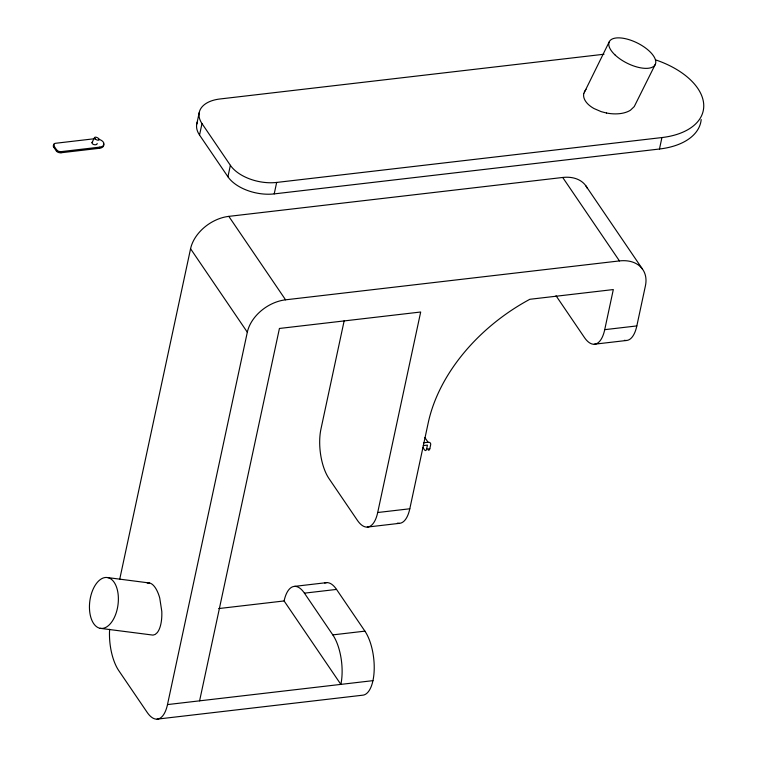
<?xml version="1.0" encoding="UTF-8"?>
<svg xmlns="http://www.w3.org/2000/svg" width="757" height="757" viewBox="0 0 757 757"><rect width="100%" height="100%" fill="white"/><g stroke="black" fill="none" stroke-linecap="round" stroke-linejoin="round"><path stroke-width="1.14" d="M103.454 143.906A7.125 4.059 12.1 0 1 99.555 148.268L61.033 152.763A3.567 2.025 12.1 0 1 56.406 151.05L53.567 146.877L53.813 145.732A3.567 2.025 12.1 0 1 55.602 143.272L94.123 138.777M56.406 151.05L56.652 149.905L53.813 145.732M61.033 152.763L61.279 151.618L99.801 147.123A7.125 4.059 12.1 0 0 103.955 143.584A7.125 4.059 12.1 0 0 98.628 139.184M99.555 148.268L99.801 147.123M196.754 124.12L199.205 112.661M701.19 119.568A71.272 40.575 12.1 0 1 659.47 149.015L274.214 193.896A35.636 20.288 12.1 0 1 227.923 176.769L199.545 135.049L201.996 123.59A35.636 20.288 12.1 0 1 219.918 98.987L604.001 54.239M119.663 579.502L190.565 248.75A35.636 25.161 -34.2 0 1 228.813 216.37L562.706 177.469A35.636 25.161 -34.2 0 1 587.441 188.55M227.923 176.769L230.374 165.319L201.996 123.59M274.214 193.896L276.665 182.437L661.93 137.556A71.272 40.575 12.1 0 0 703.669 103.87A71.272 40.575 12.1 0 0 655.647 59.888M109.633 629.266A35.636 14.998 83.4 0 0 118.783 670.645L147.161 712.365A35.636 14.998 83.4 0 0 167.486 704.587L247.321 332.2A35.636 25.161 -34.2 0 1 285.569 299.819L619.453 260.919A35.636 25.161 -34.2 0 1 645.418 285.824L636.826 325.926A35.636 14.998 83.4 0 1 624.411 340.3M199.593 700.85L279.428 328.462L420.684 312.007L377.696 512.517A35.636 14.998 83.4 0 1 357.37 520.305L328.992 478.575A35.636 14.998 83.4 0 1 320.949 429.068L344.17 320.75M397.397 523.153A35.636 14.998 83.4 0 0 409.802 508.78L428.225 422.841A161.534 114.08 -34.2 0 1 529.843 299.289L613.312 289.562L604.72 329.664A35.636 14.998 83.4 0 1 584.385 337.452L556.017 295.722M422.86 447.406L424.563 449.904A3.567 1.505 83.4 0 0 426.588 449.128L427.45 445.116L423.277 445.608M428.159 449.97A3.567 1.505 83.4 0 0 429.806 448.75L430.667 444.747A3.567 2.517 -34.2 0 0 428.065 442.249L424.914 437.622M659.47 149.015L661.93 137.556M583.789 93.518L609.111 42.07M92.032 142.571L94.521 137.575M655.392 64.156L634.243 106.595L630.43 110.229A27.299 15.537 12.1 0 1 606.508 113.011M584.253 92.042L586.013 89.317M147.227 583.079L149.517 582.994A24.972 10.513 83.4 0 1 159.736 598.011L161.79 611.334A27.299 11.497 83.4 0 1 157.21 632.672L155.185 634.451L152.961 635.104L100.132 628.329M604.72 329.664L636.826 325.926M594.292 344.227L626.399 340.489M423.456 442.788L428.065 442.249M426.588 449.128L429.806 448.75M377.696 512.517L409.802 508.78M367.277 527.08L399.384 523.342M294.52 586.382L326.627 582.635M218.726 608.562L284.102 600.944A35.636 14.998 83.4 0 1 304.428 593.157L336.534 589.419L364.912 631.139A35.636 14.998 83.4 0 1 374.176 670.333A35.636 14.998 83.4 0 1 362.537 695.21L157.068 719.15M304.428 593.157L332.806 634.886L364.912 631.139M167.486 704.587L372.955 680.647M107.674 577.591A25.653 14.213 -82.6 0 1 114.118 617.977A25.653 14.213 -82.6 0 1 89.922 613.302A25.653 14.213 -82.6 0 1 107.674 577.591L149.517 582.994M606.499 113.02L601.2 111.648L594.008 108.544A24.972 14.213 12.1 0 1 583.77 93.518M585.776 185.711L642.523 269.161M562.706 177.469L619.453 260.919M228.813 216.37L285.569 299.819M190.565 248.75L247.321 332.2M284.102 600.944L340.858 684.385A35.636 14.998 83.4 0 0 332.806 634.886M97.133 143.433A2.612 1.486 12.1 0 1 93.802 144.559A2.612 1.486 12.1 0 1 92.638 141.956M53.567 146.877A3.567 2.025 12.1 0 1 54.239 144.719M61.279 151.618A3.567 2.025 12.1 0 1 56.652 149.905M199.545 135.049A35.636 20.288 12.1 0 1 197.539 121.574M276.665 182.437A35.636 20.288 12.1 0 1 230.374 165.319M324.706 583.06A35.636 14.998 83.4 0 1 336.534 589.419M95.136 138.881A2.564 1.135 26.4 0 0 99.091 139.894A2.564 1.135 26.4 0 0 96.281 137.272A2.564 1.135 26.4 0 0 95.136 138.881M615.261 55.147A25.653 11.317 26.4 0 0 654.833 65.197A25.653 11.317 26.4 0 0 626.664 38.986A25.653 11.317 26.4 0 0 615.261 55.147"/></g></svg>
